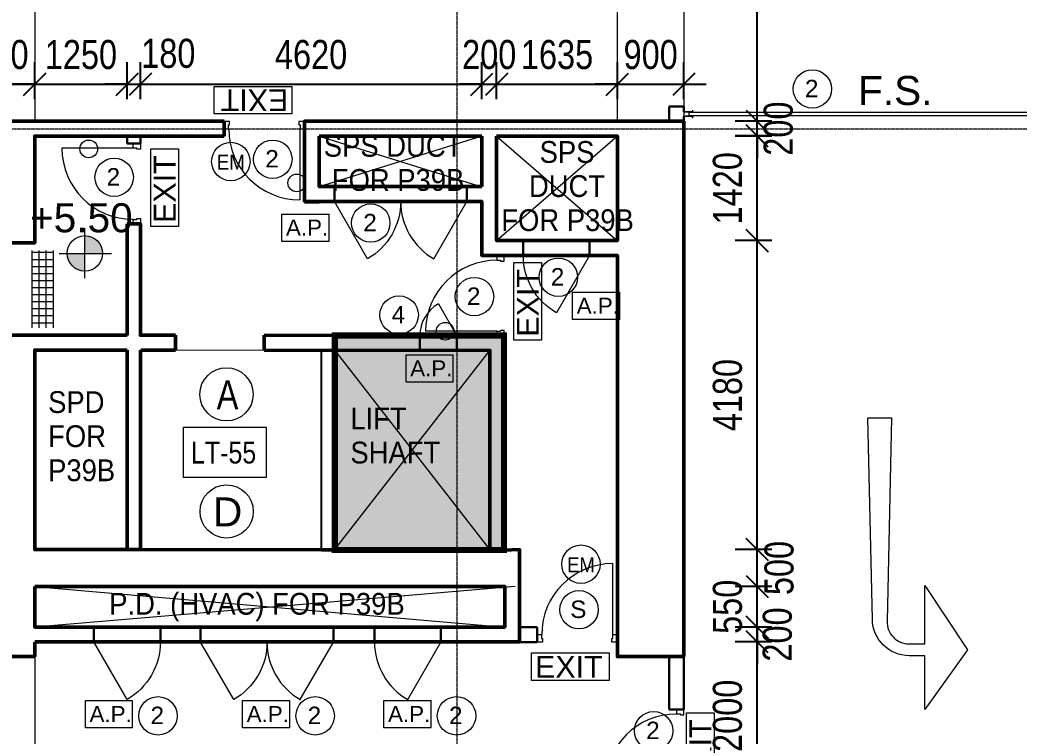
# Model space of a CAD drawing. Header units: millimetres. Extents: x -1578195 to 622687, y -255792 to 391308.
# Drawn here: x 93941 to 107461, y 166236 to 175929 of the extents above; entities that cross this region are included whole.
import ezdxf

# ---------------------------------------------------------------- set-up
doc = ezdxf.new("R2010")
doc.units = ezdxf.units.MM
for name, pattern in [('Dash 1_16_', [3.175, 1.5875, -1.5875]), ('Grid Line', [21, 12, -3, 3, -3]), ('Overhead', [1.8, 1.2, -0.6]), ('SMALL DASH', [1.06, 0.53, -0.53])]:
    doc.linetypes.add(name, pattern=pattern)
for name, color, linetype, lineweight in [('A-200-M_WALL_INT', 2, 'Continuous', 9), ('A-ANNO-DIMS', 7, 'Continuous', 9), ('A-ANNO-NOTE', 7, 'Continuous', 5), ('A-DETL', 102, 'Continuous', 5), ('A-DETL-GENF', 7, 'Continuous', 5), ('A-DOOR', 7, 'Continuous', 5), ('A-DOOR-OPNG', 31, 'Continuous', 18), ('G-ANNO-DIMS', 111, 'Continuous', 5), ('G-ANNO-TEXT', 7, 'Continuous', 5), ('I-WALL', 7, 'Continuous', 9), ('OAP280_C', 210, 'Continuous', 50), ('PHASE 2', 53, 'Dash 1_16_', 0), ('PHASE 2 UNDERLINE', 10, 'SMALL DASH', 35), ('Q-SPCQ', 7, 'Continuous', 5), ('Q-SPCQ-HDLN', 7, 'Overhead', 5), ('S-GRID-1', 7, 'Grid Line', 5)]:
    doc.layers.add(name, color=color, linetype=linetype, lineweight=lineweight)
doc.layers.add('A-GBPc-118', color=7, linetype='Continuous', true_color=0x004c26)
doc.styles.add('Arial Narrow_1', font='ARIALN.TTF', dxfattribs={"height": 294.984802})
doc.styles.add('Arial_1', font='arial.ttf', dxfattribs={"height": 1.475299})
doc.styles.add('Arial_11', font='arial.ttf', dxfattribs={"width": 0.8, "height": 12.5})
doc.styles.add('Arial_2', font='arial.ttf', dxfattribs={"height": 1.967066})
doc.styles.add('Arial_3', font='arial.ttf', dxfattribs={"height": 590.11976})
doc.styles.add('Arial_5', font='arial.ttf', dxfattribs={"height": 1.081886})
doc.styles.add('Arial_7', font='arial.ttf', dxfattribs={"width": 0.9, "height": 393.413174})
doc.styles.add('Arial_8', font='arial.ttf', dxfattribs={"width": 0.8, "height": 1.967066})
doc.styles.add('Arial_9', font='arial.ttf', dxfattribs={"height": 1.18024})
doc.dimstyles.new('Diagonal_-_2_0mm_Arial', dxfattribs={"dimscale": 304.8, "dimtxt": 500, "dimasz": 0.984252, "dimexe": 0.984252, "dimexo": 0.984252, "dimgap": 0.656168, "dimtad": 1, "dimdec": 0, "dimrnd": 5, "dimzin": 0, "dimdsep": 46, "dimtxsty": 'Arial_11', "dimblk1": 'OBLIQUE', "dimblk2": 'OBLIQUE', "dimsah": 1, "dimcen": 0.09, "dimdle": 0.656168, "dimadec": 0, "dimazin": 0, "dimtfac": 1, "dimtdec": 4, "dimtix": 1, "dimtmove": 0, "dimatfit": 3, "dimfxl": 1, "dimtvp": 1, "dimtolj": 1, "dimtzin": 0, "dimarcsym": 2})

# ---------------------------------------------------------------- blocks, each defined once
blk = doc.blocks.new('ARC_ANN_SYMB_LIFT_ACCESSIBLE - DISABILITY-LIFT-5376428-B1_F PLAN _2 OF 2_')
at = {"layer": 'A-ANNO-NOTE'}
blk.add_circle((0, 0), 1.8, dxfattribs=at)
at = {"layer": 'A-ANNO-NOTE', "insert": (0.07, 0.958), "char_height": 1.967, "width": 2.352, "attachment_point": 2, "line_spacing_factor": 0.938532, "style": 'Arial_2'}
blk.add_mtext('D', dxfattribs=at)
blk = doc.blocks.new('ARC_ANN_SYMB_LIFT_FRS - FRS-LIFT-5376037-B1_F PLAN _2 OF 2_')
at = {"layer": 'A-ANNO-NOTE'}
blk.add_circle((0, 0), 1.8, dxfattribs=at)
at = {"layer": 'A-ANNO-NOTE', "insert": (0.07, 0.958), "char_height": 1.967, "width": 1.728, "attachment_point": 2, "line_spacing_factor": 0.938532, "style": 'Arial_8'}
blk.add_mtext('A', dxfattribs=at)
blk = doc.blocks.new('ARC_ANN_FIRE-RATING_two_ - none-909955-B1_F PLAN _2 OF 2_')
at = {"layer": 'A-ANNO-NOTE'}
blk.add_circle((0, 0), 1.3, dxfattribs=at)
at = {"layer": 'A-ANNO-NOTE', "insert": (-0.05, 0.62), "char_height": 1.18, "width": 1.0944, "attachment_point": 2, "line_spacing_factor": 0.938532, "style": 'Arial_9'}
blk.add_mtext('2', dxfattribs=at)
blk = doc.blocks.new('ARC_ANN_FIRE-RATING_two_ - top left-911400-B1_F PLAN _2 OF 2_')
at = {"layer": 'A-ANNO-NOTE'}
for centre, radius in [((-1.718, 1.92), 0.6), ((0, 0), 1.3)]:
    blk.add_circle(centre, radius, dxfattribs=at)
at = {"layer": 'A-ANNO-NOTE', "insert": (-0.05, 0.62), "char_height": 1.18, "width": 1.0944, "attachment_point": 2, "line_spacing_factor": 0.938532, "style": 'Arial_9'}
blk.add_mtext('2', dxfattribs=at)
blk = doc.blocks.new('ARC_ANN_EXIT - ARC_ANN_EXIT-878429-B1_F PLAN _2 OF 2_')
at = {"layer": 'A-ANNO-NOTE'}
for p, q in [((-2.124, 0), (-2.124, 1.862)), ((-2.124, 1.862), (3.134, 1.862)), ((3.134, 1.862), (3.134, 0)), ((3.134, 0), (-2.124, 0))]:
    blk.add_line(p, q, dxfattribs=at)
at = {"layer": 'A-ANNO-NOTE', "insert": (0.406, 1.662), "char_height": 1.4753, "width": 5.454, "attachment_point": 2, "line_spacing_factor": 0.938532, "style": 'Arial_1'}
blk.add_mtext('EXIT', dxfattribs=at)
blk = doc.blocks.new('ARC_OPEN_O10 - 7000x6400mm-44473473-A3_B1_F')
at = {"layer": 'A-DOOR-OPNG', "linetype": 'Overhead', "lineweight": 5}
for p, q in [((-3500, 450), (3500, 450)), ((3500, -450), (-3500, -450))]:
    blk.add_line(p, q, dxfattribs=at)
blk = doc.blocks.new('ARC_DOOR_T10_SINGLE_BASIC - 900x2100mm-43282637-A3_B1_F')
at = {"layer": 'A-DOOR', "lineweight": 9}
for p, q in [((-469, 100), (-544, 100)), ((-544, 100), (-544, 0)), ((-544, 0), (-484, 0)), ((-484, 0), (-484, 53)), ((-484, 53), (-469, 53)), ((-469, 53), (-469, 100)), ((544, 100), (469, 100)), ((469, 100), (469, 53)), ((469, 53), (484, 53)), ((484, 53), (484, 0)), ((484, 0), (544, 0)), ((544, 0), (544, 100))]:
    blk.add_line(p, q, dxfattribs=at)
at = {"layer": 'A-DOOR'}
blk.add_line((481, 0), (481, -962), dxfattribs=at)
blk.add_arc((481, 0), 962, 180, 270, dxfattribs=at)
blk = doc.blocks.new('ARC_DOOR_T10_SINGLE_BASIC - 900x2100mm-43282641-A3_B1_F')
at = {"layer": 'A-DOOR', "lineweight": 9}
for p, q in [((-469, 100), (-544, 100)), ((-544, 100), (-544, 0)), ((-544, 0), (-484, 0)), ((-484, 0), (-484, 53)), ((-484, 53), (-469, 53)), ((-469, 53), (-469, 100)), ((544, 100), (469, 100)), ((469, 100), (469, 53)), ((469, 53), (484, 53)), ((484, 53), (484, 0)), ((484, 0), (544, 0)), ((544, 0), (544, 100))]:
    blk.add_line(p, q, dxfattribs=at)
at = {"layer": 'A-DOOR'}
blk.add_line((481, 0), (481, -962), dxfattribs=at)
blk.add_arc((481, 0), 962, 180, 270, dxfattribs=at)
blk = doc.blocks.new('ARC_DOOR_T10_SINGLE_BASIC - 900x2100mm-V34-A3_B1_F')
at = {"layer": 'A-DOOR'}
blk.add_line((481, 0), (481, 962), dxfattribs=at)
at = {"layer": 'A-DOOR', "lineweight": 9}
for p, q in [((-544, 0), (-484, 0)), ((-469, -100), (-544, -100)), ((-484, 0), (-484, -53)), ((-484, -53), (-469, -53)), ((-469, -53), (-469, -100)), ((469, -100), (469, -53)), ((469, -53), (484, -53)), ((544, -100), (469, -100)), ((484, 0), (544, 0)), ((484, -53), (484, 0)), ((544, 0), (544, -100))]:
    blk.add_line(p, q, dxfattribs=at)
at = {"layer": 'A-DOOR'}
blk.add_arc((481, 0), 962, 90, 180, dxfattribs=at)
blk = doc.blocks.new('ARC_DOOR_T10_SINGLE_BASIC - 900x2100mm-43282633-A3_B1_F')
at = {"layer": 'A-DOOR'}
blk.add_line((481, 0), (481, 962), dxfattribs=at)
at = {"layer": 'A-DOOR', "lineweight": 9}
for p, q in [((-544, 0), (-484, 0)), ((-544, -100), (-544, 0)), ((-469, -100), (-544, -100)), ((-484, 0), (-484, -53)), ((-484, -53), (-469, -53)), ((-469, -53), (-469, -100)), ((469, -100), (469, -53)), ((469, -53), (484, -53)), ((544, -100), (469, -100)), ((484, 0), (544, 0)), ((484, -53), (484, 0)), ((544, 0), (544, -100))]:
    blk.add_line(p, q, dxfattribs=at)
at = {"layer": 'A-DOOR'}
blk.add_arc((481, 0), 962, 90, 180, dxfattribs=at)
blk = doc.blocks.new('ARC_FS_FIRE SHUTTER LATERAL SINGLE  - ARC_FS_FIRE SHUTTER LATERAL SINGLE -44764134-A3_B1_F')
at = {"layer": 'Q-SPCQ'}
for p, q in [((-7380, 800), (-7380, -150)), ((-6280, 800), (-7380, 800)), ((-7370, 790), (-7370, -140)), ((-6290, 790), (-7370, 790)), ((-6290, -140), (-6290, 790)), ((-6280, -150), (-6280, 800)), ((-6980, -25), (-6980, 575)), ((-6680, 275), (-7280, 275)), ((-6440, 200), (-6440, 0)), ((-6340, 100), (-6540, 100)), ((10, 45), (0, 45)), ((0, 45), (0, 34)), ((0, 34), (50, 29)), ((1, 35), (1, 44)), ((1, 44), (10, 44)), ((50, 30), (1, 35)), ((10, 44), (10, 45)), ((120, 30), (50, 30)), ((50, 29), (119, 29)), ((119, 29), (119, -29)), ((120, -30), (120, 30)), ((50, -29), (0, -34)), ((0, -34), (0, -45)), ((0, -45), (10, -45)), ((1, -35), (50, -30)), ((1, -44), (1, -35)), ((10, -44), (1, -44)), ((10, -45), (10, -44)), ((119, -29), (50, -29)), ((50, -30), (120, -30)), ((-7380, -150), (-6280, -150)), ((-7370, -140), (-6290, -140))]:
    blk.add_line(p, q, dxfattribs=at)
for centre, radius in [((-6980, 275), 300), ((-6440, 100), 100)]:
    blk.add_circle(centre, radius, dxfattribs=at)
at = {"layer": 'Q-SPCQ-HDLN'}
for p, q in [((-7235, 275), (-7275, 275)), ((-6280, 20), (-6980, 20)), ((-6280, 20), (-6280, -20)), ((50, 20), (-6280, 20)), ((50, 20), (50, -20)), ((-6280, -20), (-6980, -20)), ((-6280, -20), (50, -20))]:
    blk.add_line(p, q, dxfattribs=at)
for radius in [295, 255]:
    blk.add_arc((-6980, 275), radius, 180, 270, dxfattribs=at)
blk = doc.blocks.new('ARC_OPEN_O10 - 1800x2100mm-44735183-A3_B1_F')
at = {"layer": 'A-DETL', "linetype": 'Overhead'}
for p, q in [((-900, 450), (900, 450)), ((900, -450), (-900, -450))]:
    blk.add_line(p, q, dxfattribs=at)
blk = doc.blocks.new('_Oblique')
at = {"color": 0, "linetype": 'ByBlock', "lineweight": -2}
blk.add_line((-0.5, -0.5), (0.5, 0.5), dxfattribs=at)
blk = doc.blocks.new('*D244')
at = {"layer": 'A-ANNO-DIMS', "color": 0, "lineweight": -2, "transparency": 16777216}
for p, q in [((93241, 174858), (93241, 175358)), ((94141, 174858), (94141, 175358)), ((93241, 175058), (92941, 175058)), ((93241, 175058), (94141, 175058)), ((94141, 175058), (94441, 175058))]:
    blk.add_line(p, q, dxfattribs=at)
at = {"layer": 'Defpoints', "color": 0, "transparency": 16777216}
for p in [(94141, 175058), (93241, 174558), (94141, 174558)]:
    blk.add_point(p, dxfattribs=at)
at = {"layer": 'A-ANNO-DIMS', "color": 0, "lineweight": -2, "transparency": 16777216, "xscale": 299.9999999999999, "yscale": 299.9999999999999, "zscale": 299.9999999999999}
blk.add_blockref('_Oblique', (93241, 175058), dxfattribs=at)
at = {"layer": 'A-ANNO-DIMS', "color": 0, "lineweight": -2, "transparency": 16777216, "xscale": 299.9999999999999, "yscale": 299.9999999999999, "zscale": 299.9999999999999, "rotation": 180}
blk.add_blockref('_Oblique', (94141, 175058), dxfattribs=at)
at = {"layer": 'A-ANNO-DIMS', "color": 0, "transparency": 16777216, "insert": (93691, 175459), "char_height": 12.5, "attachment_point": 5, "style": 'Arial_11'}
blk.add_mtext('\\A1;{\\H31.473x;900}', dxfattribs=at)
blk = doc.blocks.new('*D245')
at = {"layer": 'A-ANNO-DIMS', "color": 0, "lineweight": -2, "transparency": 16777216}
for p, q in [((94141, 174858), (94141, 175358)), ((95391, 174858), (95391, 175358)), ((94141, 175058), (93841, 175058)), ((94141, 175058), (95391, 175058)), ((95391, 175058), (95691, 175058))]:
    blk.add_line(p, q, dxfattribs=at)
at = {"layer": 'Defpoints', "color": 0, "transparency": 16777216}
for p in [(95391, 175058), (94141, 174558), (95391, 174558)]:
    blk.add_point(p, dxfattribs=at)
at = {"layer": 'A-ANNO-DIMS', "color": 0, "lineweight": -2, "transparency": 16777216, "xscale": 299.9999999999999, "yscale": 299.9999999999999, "zscale": 299.9999999999999}
blk.add_blockref('_Oblique', (94141, 175058), dxfattribs=at)
at = {"layer": 'A-ANNO-DIMS', "color": 0, "lineweight": -2, "transparency": 16777216, "xscale": 299.9999999999999, "yscale": 299.9999999999999, "zscale": 299.9999999999999, "rotation": 180}
blk.add_blockref('_Oblique', (95391, 175058), dxfattribs=at)
at = {"layer": 'A-ANNO-DIMS', "color": 0, "transparency": 16777216, "insert": (94766, 175459), "char_height": 12.5, "attachment_point": 5, "style": 'Arial_11'}
blk.add_mtext('\\A1;{\\H31.473x;1250}', dxfattribs=at)
blk = doc.blocks.new('*D246')
at = {"layer": 'A-ANNO-DIMS', "color": 0, "lineweight": -2, "transparency": 16777216}
for p, q in [((95391, 174858), (95391, 175358)), ((95571, 174858), (95571, 175358)), ((95391, 175058), (95091, 175058)), ((95391, 175058), (95571, 175058)), ((95571, 175058), (95871, 175058))]:
    blk.add_line(p, q, dxfattribs=at)
at = {"layer": 'Defpoints', "color": 0, "transparency": 16777216}
for p in [(95571, 175058), (95391, 174558), (95571, 174558)]:
    blk.add_point(p, dxfattribs=at)
at = {"layer": 'A-ANNO-DIMS', "color": 0, "lineweight": -2, "transparency": 16777216, "xscale": 299.9999999999999, "yscale": 299.9999999999999, "zscale": 299.9999999999999}
blk.add_blockref('_Oblique', (95391, 175058), dxfattribs=at)
at = {"layer": 'A-ANNO-DIMS', "color": 0, "lineweight": -2, "transparency": 16777216, "xscale": 299.9999999999999, "yscale": 299.9999999999999, "zscale": 299.9999999999999, "rotation": 180}
blk.add_blockref('_Oblique', (95571, 175058), dxfattribs=at)
at = {"layer": 'A-ANNO-DIMS', "color": 0, "transparency": 16777216, "insert": (95949, 175475), "char_height": 12.5, "attachment_point": 5, "style": 'Arial_11'}
blk.add_mtext('\\A1;{\\H31.473x;180}', dxfattribs=at)
blk = doc.blocks.new('*D247')
at = {"layer": 'A-ANNO-DIMS', "color": 0, "lineweight": -2, "transparency": 16777216}
for p, q in [((95571, 174858), (95571, 175358)), ((100191, 174858), (100191, 175358)), ((95371, 175058), (100391, 175058))]:
    blk.add_line(p, q, dxfattribs=at)
at = {"layer": 'Defpoints', "color": 0, "transparency": 16777216}
for p in [(100191, 175058), (95571, 174558), (100191, 174558)]:
    blk.add_point(p, dxfattribs=at)
at = {"layer": 'A-ANNO-DIMS', "color": 0, "lineweight": -2, "transparency": 16777216, "xscale": 299.9999999999999, "yscale": 299.9999999999999, "zscale": 299.9999999999999, "rotation": 180}
blk.add_blockref('_Oblique', (95571, 175058), dxfattribs=at)
at = {"layer": 'A-ANNO-DIMS', "color": 0, "lineweight": -2, "transparency": 16777216, "xscale": 299.9999999999999, "yscale": 299.9999999999999, "zscale": 299.9999999999999}
blk.add_blockref('_Oblique', (100191, 175058), dxfattribs=at)
at = {"layer": 'A-ANNO-DIMS', "color": 0, "transparency": 16777216, "insert": (97881, 175459), "char_height": 12.5, "attachment_point": 5, "style": 'Arial_11'}
blk.add_mtext('\\A1;{\\H31.473x;4620}', dxfattribs=at)
blk = doc.blocks.new('*D248')
at = {"layer": 'A-ANNO-DIMS', "color": 0, "lineweight": -2, "transparency": 16777216}
for p, q in [((100191, 174858), (100191, 175358)), ((100391, 174858), (100391, 175358)), ((100191, 175058), (99891, 175058)), ((100191, 175058), (100391, 175058)), ((100391, 175058), (100691, 175058))]:
    blk.add_line(p, q, dxfattribs=at)
at = {"layer": 'Defpoints', "color": 0, "transparency": 16777216}
for p in [(100391, 175058), (100191, 174558), (100391, 174558)]:
    blk.add_point(p, dxfattribs=at)
at = {"layer": 'A-ANNO-DIMS', "color": 0, "lineweight": -2, "transparency": 16777216, "xscale": 299.9999999999999, "yscale": 299.9999999999999, "zscale": 299.9999999999999}
blk.add_blockref('_Oblique', (100191, 175058), dxfattribs=at)
at = {"layer": 'A-ANNO-DIMS', "color": 0, "lineweight": -2, "transparency": 16777216, "xscale": 299.9999999999999, "yscale": 299.9999999999999, "zscale": 299.9999999999999, "rotation": 180}
blk.add_blockref('_Oblique', (100391, 175058), dxfattribs=at)
at = {"layer": 'A-ANNO-DIMS', "color": 0, "transparency": 16777216, "insert": (100291, 175459), "char_height": 12.5, "attachment_point": 5, "style": 'Arial_11'}
blk.add_mtext('\\A1;{\\H31.473x;200}', dxfattribs=at)
blk = doc.blocks.new('*D249')
at = {"layer": 'A-ANNO-DIMS', "color": 0, "lineweight": -2, "transparency": 16777216}
for p, q in [((100391, 174858), (100391, 175358)), ((102026, 174858), (102026, 175358)), ((100191, 175058), (102226, 175058))]:
    blk.add_line(p, q, dxfattribs=at)
at = {"layer": 'Defpoints', "color": 0, "transparency": 16777216}
for p in [(102026, 175058), (100391, 174558), (102026, 174558)]:
    blk.add_point(p, dxfattribs=at)
at = {"layer": 'A-ANNO-DIMS', "color": 0, "lineweight": -2, "transparency": 16777216, "xscale": 299.9999999999999, "yscale": 299.9999999999999, "zscale": 299.9999999999999, "rotation": 180}
blk.add_blockref('_Oblique', (100391, 175058), dxfattribs=at)
at = {"layer": 'A-ANNO-DIMS', "color": 0, "lineweight": -2, "transparency": 16777216, "xscale": 299.9999999999999, "yscale": 299.9999999999999, "zscale": 299.9999999999999}
blk.add_blockref('_Oblique', (102026, 175058), dxfattribs=at)
at = {"layer": 'A-ANNO-DIMS', "color": 0, "transparency": 16777216, "insert": (101209, 175459), "char_height": 12.5, "attachment_point": 5, "style": 'Arial_11'}
blk.add_mtext('\\A1;{\\H31.473x;1635}', dxfattribs=at)
blk = doc.blocks.new('*D206')
at = {"layer": 'A-ANNO-DIMS', "color": 0, "lineweight": -2, "transparency": 16777216}
for p, q in [((102026, 174858), (102026, 175358)), ((102926, 174858), (102926, 175358)), ((102026, 175058), (101726, 175058)), ((102026, 175058), (102926, 175058)), ((102926, 175058), (103226, 175058))]:
    blk.add_line(p, q, dxfattribs=at)
at = {"layer": 'Defpoints', "color": 0, "transparency": 16777216}
for p in [(102926, 175058), (102026, 174558), (102926, 174558)]:
    blk.add_point(p, dxfattribs=at)
at = {"layer": 'A-ANNO-DIMS', "color": 0, "lineweight": -2, "transparency": 16777216, "xscale": 299.9999999999999, "yscale": 299.9999999999999, "zscale": 299.9999999999999}
blk.add_blockref('_Oblique', (102026, 175058), dxfattribs=at)
at = {"layer": 'A-ANNO-DIMS', "color": 0, "lineweight": -2, "transparency": 16777216, "xscale": 299.9999999999999, "yscale": 299.9999999999999, "zscale": 299.9999999999999, "rotation": 180}
blk.add_blockref('_Oblique', (102926, 175058), dxfattribs=at)
at = {"layer": 'A-ANNO-DIMS', "color": 0, "transparency": 16777216, "insert": (102476, 175459), "char_height": 12.5, "attachment_point": 5, "style": 'Arial_11'}
blk.add_mtext('\\A1;{\\H31.473x;900}', dxfattribs=at)
blk = doc.blocks.new('*D254')
at = {"layer": 'A-ANNO-DIMS', "color": 0, "lineweight": -2, "transparency": 16777216}
for p, q in [((103918, 165308), (103918, 167710)), ((104118, 167510), (103618, 167510)), ((104118, 165508), (103618, 165508))]:
    blk.add_line(p, q, dxfattribs=at)
at = {"layer": 'Defpoints', "color": 0, "transparency": 16777216}
for p in [(103918, 167510), (104418, 167510), (104418, 165508)]:
    blk.add_point(p, dxfattribs=at)
at = {"layer": 'A-ANNO-DIMS', "color": 0, "lineweight": -2, "transparency": 16777216, "xscale": 299.9999999999999, "yscale": 299.9999999999999, "zscale": 299.9999999999999}
for p, rotation in [((103918, 167510), 90), ((103918, 165508), 270)]:
    blk.add_blockref('_Oblique', p, dxfattribs=dict(at, rotation=rotation))
at = {"layer": 'A-ANNO-DIMS', "color": 0, "transparency": 16777216, "insert": (103517, 166509), "char_height": 12.5, "attachment_point": 5, "rotation": 90, "style": 'Arial_11'}
blk.add_mtext('\\A1;{\\H31.473x;2000}', dxfattribs=at)
blk = doc.blocks.new('*D255')
at = {"layer": 'A-ANNO-DIMS', "color": 0, "lineweight": -2, "transparency": 16777216}
for p, q in [((103918, 167710), (103918, 168010)), ((104118, 167710), (103618, 167710)), ((103918, 167510), (103918, 167710)), ((104118, 167510), (103618, 167510)), ((103918, 167510), (103918, 167210))]:
    blk.add_line(p, q, dxfattribs=at)
at = {"layer": 'Defpoints', "color": 0, "transparency": 16777216}
for p in [(103918, 167710), (104418, 167710), (104418, 167510)]:
    blk.add_point(p, dxfattribs=at)
at = {"layer": 'A-ANNO-DIMS', "color": 0, "lineweight": -2, "transparency": 16777216, "xscale": 299.9999999999999, "yscale": 299.9999999999999, "zscale": 299.9999999999999}
for p, rotation in [((103918, 167710), 270), ((103918, 167510), 90)]:
    blk.add_blockref('_Oblique', p, dxfattribs=dict(at, rotation=rotation))
at = {"layer": 'A-ANNO-DIMS', "color": 0, "transparency": 16777216, "insert": (104192, 167610), "char_height": 12.5, "attachment_point": 5, "rotation": 90, "style": 'Arial_11'}
blk.add_mtext('\\A1;{\\H31.473x;200}', dxfattribs=at)
blk = doc.blocks.new('*D256')
at = {"layer": 'A-ANNO-DIMS', "color": 0, "lineweight": -2, "transparency": 16777216}
for p, q in [((103918, 168260), (103918, 168560)), ((104118, 168260), (103618, 168260)), ((103918, 167710), (103918, 168260)), ((104118, 167710), (103618, 167710)), ((103918, 167710), (103918, 167410))]:
    blk.add_line(p, q, dxfattribs=at)
at = {"layer": 'Defpoints', "color": 0, "transparency": 16777216}
for p in [(103918, 168260), (104418, 168260), (104418, 167710)]:
    blk.add_point(p, dxfattribs=at)
at = {"layer": 'A-ANNO-DIMS', "color": 0, "lineweight": -2, "transparency": 16777216, "xscale": 299.9999999999999, "yscale": 299.9999999999999, "zscale": 299.9999999999999}
for p, rotation in [((103918, 168260), 270), ((103918, 167710), 90)]:
    blk.add_blockref('_Oblique', p, dxfattribs=dict(at, rotation=rotation))
at = {"layer": 'A-ANNO-DIMS', "color": 0, "transparency": 16777216, "insert": (103517, 167985), "char_height": 12.5, "attachment_point": 5, "rotation": 90, "style": 'Arial_11'}
blk.add_mtext('\\A1;{\\H31.473x;550}', dxfattribs=at)
blk = doc.blocks.new('*D257')
at = {"layer": 'A-ANNO-DIMS', "color": 0, "lineweight": -2, "transparency": 16777216}
for p, q in [((103918, 168060), (103918, 168960)), ((104118, 168760), (103618, 168760)), ((104118, 168260), (103618, 168260))]:
    blk.add_line(p, q, dxfattribs=at)
at = {"layer": 'Defpoints', "color": 0, "transparency": 16777216}
for p in [(103918, 168760), (104418, 168760), (104418, 168260)]:
    blk.add_point(p, dxfattribs=at)
at = {"layer": 'A-ANNO-DIMS', "color": 0, "lineweight": -2, "transparency": 16777216, "xscale": 299.9999999999999, "yscale": 299.9999999999999, "zscale": 299.9999999999999}
for p, rotation in [((103918, 168760), 90), ((103918, 168260), 270)]:
    blk.add_blockref('_Oblique', p, dxfattribs=dict(at, rotation=rotation))
at = {"layer": 'A-ANNO-DIMS', "color": 0, "transparency": 16777216, "insert": (104215, 168510), "char_height": 12.5, "attachment_point": 5, "rotation": 90, "style": 'Arial_11'}
blk.add_mtext('\\A1;{\\H31.473x;500}', dxfattribs=at)
blk = doc.blocks.new('*D258')
at = {"layer": 'A-ANNO-DIMS', "color": 0, "lineweight": -2, "transparency": 16777216}
for p, q in [((103918, 168560), (103918, 173142)), ((104118, 172942), (103618, 172942)), ((104118, 168760), (103618, 168760))]:
    blk.add_line(p, q, dxfattribs=at)
at = {"layer": 'Defpoints', "color": 0, "transparency": 16777216}
for p in [(103918, 172942), (104418, 172942), (104418, 168760)]:
    blk.add_point(p, dxfattribs=at)
at = {"layer": 'A-ANNO-DIMS', "color": 0, "lineweight": -2, "transparency": 16777216, "xscale": 299.9999999999999, "yscale": 299.9999999999999, "zscale": 299.9999999999999}
for p, rotation in [((103918, 172942), 90), ((103918, 168760), 270)]:
    blk.add_blockref('_Oblique', p, dxfattribs=dict(at, rotation=rotation))
at = {"layer": 'A-ANNO-DIMS', "color": 0, "transparency": 16777216, "insert": (103517, 170851), "char_height": 12.5, "attachment_point": 5, "rotation": 90, "style": 'Arial_11'}
blk.add_mtext('\\A1;{\\H31.473x;4180}', dxfattribs=at)
blk = doc.blocks.new('*D259')
at = {"layer": 'A-ANNO-DIMS', "color": 0, "lineweight": -2, "transparency": 16777216}
for p, q in [((103918, 174558), (103918, 174858)), ((104118, 174558), (103618, 174558)), ((103918, 174358), (103918, 174558)), ((104118, 174358), (103618, 174358)), ((103918, 174358), (103918, 174058))]:
    blk.add_line(p, q, dxfattribs=at)
at = {"layer": 'Defpoints', "color": 0, "transparency": 16777216}
for p in [(103918, 174558), (104418, 174558), (104418, 174358)]:
    blk.add_point(p, dxfattribs=at)
at = {"layer": 'A-ANNO-DIMS', "color": 0, "lineweight": -2, "transparency": 16777216, "xscale": 299.9999999999999, "yscale": 299.9999999999999, "zscale": 299.9999999999999}
for p, rotation in [((103918, 174558), 270), ((103918, 174358), 90)]:
    blk.add_blockref('_Oblique', p, dxfattribs=dict(at, rotation=rotation))
at = {"layer": 'A-ANNO-DIMS', "color": 0, "transparency": 16777216, "insert": (104205, 174458), "char_height": 12.5, "attachment_point": 5, "rotation": 90, "style": 'Arial_11'}
blk.add_mtext('\\A1;{\\H31.473x;200}', dxfattribs=at)
blk = doc.blocks.new('*D260')
at = {"layer": 'A-ANNO-DIMS', "color": 0, "lineweight": -2, "transparency": 16777216}
for p, q in [((103918, 174358), (103918, 185433)), ((104118, 185233), (103618, 185233)), ((104118, 174558), (103618, 174558))]:
    blk.add_line(p, q, dxfattribs=at)
at = {"layer": 'Defpoints', "color": 0, "transparency": 16777216}
for p in [(103918, 185233), (104418, 185233), (104418, 174558)]:
    blk.add_point(p, dxfattribs=at)
at = {"layer": 'A-ANNO-DIMS', "color": 0, "lineweight": -2, "transparency": 16777216, "xscale": 299.9999999999999, "yscale": 299.9999999999999, "zscale": 299.9999999999999}
for p, rotation in [((103918, 185233), 90), ((103918, 174558), 270)]:
    blk.add_blockref('_Oblique', p, dxfattribs=dict(at, rotation=rotation))
at = {"layer": 'A-ANNO-DIMS', "color": 0, "transparency": 16777216, "insert": (103517, 179895), "char_height": 12.5, "attachment_point": 5, "rotation": 90, "style": 'Arial_11'}
blk.add_mtext('\\A1;{\\H31.473x;10675}', dxfattribs=at)
blk = doc.blocks.new('*D204')
at = {"layer": 'A-ANNO-DIMS', "color": 0, "lineweight": -2, "transparency": 16777216}
for p, q in [((103918, 172742), (103918, 174560)), ((104118, 174360), (103618, 174360)), ((104118, 172942), (103618, 172942))]:
    blk.add_line(p, q, dxfattribs=at)
at = {"layer": 'Defpoints', "color": 0, "transparency": 16777216}
for p in [(103918, 174360), (104418, 174360), (104418, 172942)]:
    blk.add_point(p, dxfattribs=at)
at = {"layer": 'A-ANNO-DIMS', "color": 0, "lineweight": -2, "transparency": 16777216, "xscale": 299.9999999999999, "yscale": 299.9999999999999, "zscale": 299.9999999999999}
for p, rotation in [((103918, 174360), 90), ((103918, 172942), 270)]:
    blk.add_blockref('_Oblique', p, dxfattribs=dict(at, rotation=rotation))
at = {"layer": 'A-ANNO-DIMS', "color": 0, "transparency": 16777216, "insert": (103517, 173651), "char_height": 12.5, "attachment_point": 5, "rotation": 90, "style": 'Arial_11'}
blk.add_mtext('\\A1;{\\H31.473x;1420}', dxfattribs=at)
blk = doc.blocks.new('ARC_ANN_SMOKE SEAL_HOLD OPEN DOOR_ - none-5827350-B1_F PLAN _2 OF 2_')
at = {"layer": 'A-ANNO-NOTE'}
blk.add_circle((0, 0), 1.3, dxfattribs=at)
at = {"layer": 'A-ANNO-NOTE', "insert": (-0.05, 0.62), "char_height": 1.18, "width": 1.3104, "attachment_point": 2, "line_spacing_factor": 0.938532, "style": 'Arial_9'}
blk.add_mtext('S', dxfattribs=at)
blk = doc.blocks.new('ARC_ANN_ACCESS PANEL - AP-910189-B1_F PLAN _2 OF 2_')
at = {"layer": 'A-ANNO-NOTE'}
for p, q in [((-1.593, -0.916), (-1.593, 0.946)), ((-1.593, 0.946), (1.606, 0.946)), ((1.606, -0.916), (1.606, 0.946)), ((1.606, -0.916), (-1.593, -0.916))]:
    blk.add_line(p, q, dxfattribs=at)
at = {"layer": 'A-ANNO-NOTE', "insert": (0.12, 0.57), "char_height": 1.0819, "width": 3.40549, "attachment_point": 2, "line_spacing_factor": 0.938532, "style": 'Arial_5'}
blk.add_mtext('A.P.', dxfattribs=at)
blk = doc.blocks.new('A$C6D657B21')
at = {"layer": 'A-ANNO-NOTE'}
for centre in [(140338, 69048), (145076, 63597)]:
    blk.add_circle(centre, 260, dxfattribs=at)
at = {"layer": 'A-ANNO-NOTE', "char_height": 200, "width": 218.88, "attachment_point": 2, "line_spacing_factor": 0.938532, "style": 'Arial_7'}
for insert in [(140338, 69140), (145076, 63689)]:
    blk.add_mtext('EM', dxfattribs=dict(at, insert=insert))
blk = doc.blocks.new('ARC_ANN_FIRE-RATING_four_ - none-909737-B1_F PLAN _2 OF 2_')
at = {"layer": 'A-ANNO-NOTE'}
blk.add_circle((0, 0), 1.3, dxfattribs=at)
at = {"layer": 'A-ANNO-NOTE', "insert": (-0.05, 0.62), "char_height": 1.18, "width": 1.0944, "attachment_point": 2, "line_spacing_factor": 0.938532, "style": 'Arial_9'}
blk.add_mtext('4', dxfattribs=at)

msp = doc.modelspace()

# ---------------------------------------------------------------- hatches: boundary and pattern name
at = {"layer": 'A-DETL-GENF'}
h = msp.add_hatch(dxfattribs=at)
h.set_pattern_fill('ANSI37', color=256, scale=30, angle=45, style=0)
h.paths.add_polyline_path([(94101.3, 172810.3), (94401.3, 172810.3), (94401.3, 171760.3), (94101.3, 171760.3)])
at = {"layer": 'G-ANNO-DIMS'}
h = msp.add_hatch(color=256, dxfattribs=at)
edge = h.paths.add_edge_path(flags=0)
edge.add_arc((94819.9, 172769.4), 240, 0, 90, ccw=False)
edge.add_line((95059.9, 172769.4), (94819.9, 172769.4))
edge.add_line((94819.9, 172769.4), (94819.9, 173009.4))
h = msp.add_hatch(color=256, dxfattribs=at)
edge = h.paths.add_edge_path(flags=0)
edge.add_arc((94819.9, 172769.4), 240, 180, 270, ccw=False)
edge.add_line((94579.9, 172769.4), (94819.9, 172769.4))
edge.add_line((94819.9, 172769.4), (94819.9, 172529.4))
at = {"layer": 'PHASE 2', "ltscale": 0.001, "transparency": 33554508}
h = msp.add_hatch(color=256, dxfattribs=at)
h.dxf.hatch_style = 1
h.paths.add_polyline_path([(100491.4, 171658.9), (98200.5, 171658.9), (98200.4, 168754.1), (100491.3, 168754.1)])

# ---------------------------------------------------------------- linework, layer by layer
at = {"layer": 'A-200-M_WALL_INT'}
for p, q in [((94941.3, 167708.2), (95841.3, 167708.2)), ((96383.8, 167708.2), (98183.8, 167708.2)), ((98738.3, 167708.2), (99638.3, 167708.2)), ((95841.3, 167508.2), (94941.3, 167508.2)), ((98183.8, 167508.2), (96383.8, 167508.2)), ((99638.3, 167508.2), (98738.3, 167508.2))]:
    msp.add_line(p, q, dxfattribs=at)
at = {"layer": 'A-ANNO-NOTE'}
for centre, radius in [((97362.5, 174044.2), 260), ((97686.8, 173722.6), 120), ((98688.5, 173180), 260), ((101226.2, 172446.5), 260), ((100091.6, 172184.4), 260), ((99694.8, 171714.6), 120)]:
    msp.add_circle(centre, radius, dxfattribs=at)
at = {"layer": 'A-DETL'}
for p, q in [((97991.3, 174355.8), (100191.3, 173671.2)), ((100191.3, 174355.8), (97991.3, 173671.2)), ((100391.3, 174355.8), (102026.3, 172939.6)), ((102026.3, 174355.8), (100391.3, 172939.6)), ((102026.3, 172939.6), (102026.3, 174355.8)), ((98020.4, 171456.1), (95580.3, 171458.2)), ((95580.3, 171458.2), (95580.3, 168758.2)), ((98020.4, 168756.1), (98020.4, 171456.1)), ((100300.4, 171454.1), (98200.4, 171456.1)), ((98200.4, 171456.1), (98200.4, 168756.1)), ((98200.4, 171456.1), (100300.4, 168754.1)), ((98200.4, 168760.3), (100300.4, 171454.1)), ((100300.4, 168754.1), (100300.4, 171454.1)), ((95580.3, 168758.2), (98020.4, 168756.1)), ((98200.4, 168756.1), (100300.4, 168754.1)), ((94141.3, 168258.2), (100501.3, 167708.2)), ((100641.3, 168258.2), (94141.3, 167708.2))]:
    msp.add_line(p, q, dxfattribs=at)
at = {"layer": 'A-DETL', "extrusion": (0, 0, -1)}
msp.add_lwpolyline([(-105415.8, 170543), (-105735.8, 170543), (-105674.6, 167789.7, -0.4207693), (-105974.6, 167483), (-106188.2, 167483), (-106188.2, 168275.4), (-106763.4, 167403), (-106188.2, 166594.2), (-106188.2, 167323), (-105976.4, 167323, 0.4077774), (-105476.6, 167811.8), (-105415.8, 170543)], format="xyb", dxfattribs=at)
at = {"layer": 'A-DOOR'}
for p, q in [((99603.8, 172086.7), (99851.3, 171652.2)), ((99845.3, 171652.2), (99801.3, 171652.2))]:
    msp.add_line(p, q, dxfattribs=at)
for points in [[(99093.4, 173471.1, -0.2679492), (98644.9, 172694.3), (98196.4, 173471.1)], [(99093.4, 173471.1, 0.2679492), (99541.9, 172694.3), (99990.4, 173471.1)], [(101649.7, 172741.7), (101201.3, 171965, -0.2679492), (100752.9, 172741.7)], [(95841.3, 167510.3, -0.2679492), (95391.3, 166730.9), (94941.3, 167510.3)], [(97283.8, 167508.2, -0.2679492), (96833.8, 166728.8), (96383.8, 167508.2)], [(97283.8, 167508.2, 0.2679492), (97733.8, 166728.8), (98183.8, 167508.2)], [(98738.3, 167508.2, 0.2679492), (99188.3, 166728.8), (99638.3, 167508.2)]]:
    msp.add_lwpolyline(points, format="xyb", dxfattribs=at)
msp.add_arc((99851.3, 171652.2), 500, 119.6681, 180, dxfattribs=at)
at = {"layer": 'A-GBPc-118'}
msp.add_lwpolyline([(98020.4, 171456.1), (98200.4, 171456.1), (98200.4, 168760.3), (98020.4, 168760.3)], close=True, dxfattribs=at)
at = {"layer": 'G-ANNO-DIMS'}
for p, q in [((94819.9, 172433.5), (94819.9, 173112.8)), ((94472.3, 172769.4), (95180.8, 172769.4))]:
    msp.add_line(p, q, dxfattribs=at)
msp.add_circle((94819.9, 172769.4), 240, dxfattribs=at)
at = {"layer": 'G-ANNO-TEXT', "flags": 128}
msp.add_lwpolyline([(96155.5, 170415), (97273.7, 170415), (97273.7, 169734), (96155.5, 169734)], close=True, dxfattribs=at)
at = {"layer": 'I-WALL', "lineweight": 30}
for p, q in [((102926.3, 174755.7), (102726.3, 174755.7)), ((102726.3, 174755.7), (102726.3, 174555.8)), ((102926.3, 174685.7), (102926.3, 174755.7)), ((96703.3, 174555.8), (90391.3, 174555.8)), ((96703.3, 174355.8), (96703.3, 174555.8)), ((97791.3, 174555.8), (97791.3, 173458.2)), ((97791.3, 174555.8), (102926.3, 174555.8)), ((102926.3, 166596.2), (102926.3, 174625.7)), ((94141.3, 174355.8), (94141.3, 172908.2)), ((94141.3, 174355.8), (96703.3, 174355.8)), ((95391.3, 174355.8), (95391.3, 174255.8)), ((95571.3, 174355.8), (95571.3, 174255.8)), ((97991.3, 173671.2), (97991.3, 174355.8)), ((100191.3, 174355.8), (97992, 174355.6)), ((100191.3, 174355.8), (100191.3, 173671.2)), ((100391.3, 174355.8), (102026.3, 174355.8)), ((100391.3, 172939.6), (100391.3, 174355.8)), ((102026.3, 174355.8), (102026.3, 172939.6)), ((95571.3, 174255.8), (95391.3, 174255.8)), ((100191.3, 173671.2), (97991.3, 173671.2)), ((98196.4, 173471.1), (98196.4, 173671.2)), ((99990.4, 173471.1), (99990.4, 173671.2)), ((97791.3, 173458.2), (97991.3, 173458.2)), ((97991.3, 173471.2), (100191.3, 173471.2)), ((97991.3, 173458.2), (97991.3, 173471.2)), ((100191.3, 173471.2), (100191.3, 172739.6)), ((95391.3, 173167.8), (95391.3, 171658.2)), ((95571.3, 173167.8), (95391.3, 173167.8)), ((95571.3, 173167.8), (95571.3, 171658.2)), ((102026.3, 172939.6), (100391.3, 172939.6)), ((100752.9, 172746.1), (100752.9, 172939.6)), ((101649.7, 172741.7), (101649.7, 172939.6)), ((93241.3, 172908.2), (94141.3, 172908.2)), ((100191.3, 172739.6), (102026.3, 172739.6)), ((102026.3, 172739.6), (102026.3, 167308.2)), ((95391.3, 171658.2), (93241.3, 171658.2)), ((96045.4, 171658.2), (95571.3, 171658.2)), ((97245.4, 171660.3), (100191.3, 171658.2)), ((99351.3, 171652.2), (99351.1, 171455)), ((99851.5, 171652.2), (99851.3, 171456.8)), ((100191.3, 171651.6), (100191.3, 171658.2)), ((100491.3, 171641.6), (100191.3, 171651.6)), ((100491.3, 168748.2), (100491.3, 171641.6)), ((94141.3, 171458.2), (94141.3, 168758.2)), ((94141.3, 171458.2), (95391.3, 171458.2)), ((95391.3, 171458.2), (95391.3, 168758.2)), ((95571.3, 171458.2), (95571.3, 168758.2)), ((95571.3, 171458.2), (95580.3, 171458.2)), ((95580.3, 168758.2), (94141.3, 168758.2)), ((100701.3, 168758.2), (100491.3, 168748.2)), ((100701.3, 167708.2), (100701.3, 168758.2)), ((94141.3, 167708.2), (94141.3, 168258.2)), ((94141.3, 168258.2), (100501.3, 168258.2)), ((100501.3, 168258.2), (100501.3, 167708.2)), ((100501.3, 167708.2), (94141.3, 167708.2)), ((94941.3, 167708.2), (94141.3, 167708.2)), ((94941.3, 167508.2), (94941.3, 167708.2)), ((96383.8, 167708.2), (95841.3, 167708.2)), ((95841.3, 167708.2), (95841.3, 167508.2)), ((96383.8, 167508.2), (96383.8, 167708.2)), ((98738.3, 167708.2), (98183.8, 167708.2)), ((98183.8, 167708.2), (98183.8, 167508.2)), ((98738.3, 167508.2), (98738.3, 167708.2)), ((100438.3, 167708.2), (99638.3, 167708.2)), ((99638.3, 167708.2), (99638.3, 167508.2)), ((100938.3, 167708.2), (100701.3, 167708.2)), ((100938.3, 167508.2), (100938.3, 167708.2)), ((94141.3, 167308.4), (94141.3, 167508.2)), ((94141.3, 167508.2), (100938.3, 167508.2)), ((94141.3, 167508.2), (94941.3, 167508.2)), ((95841.3, 167508.2), (96383.8, 167508.2)), ((98183.8, 167508.2), (98738.3, 167508.2)), ((99638.3, 167508.2), (100938.3, 167508.2)), ((93241.3, 167308.4), (94141.3, 167308.4)), ((102926.3, 167308.2), (102026.3, 167308.2)), ((102726.3, 167308.2), (102726.3, 166596.2)), ((102726.3, 166596.2), (102926.3, 166596.2))]:
    msp.add_line(p, q, dxfattribs=at)
at = {"layer": 'OAP280_C'}
for p, q in [((102926.3, 167310.3), (102926.3, 174557.8)), ((100191.3, 174357.8), (97991.9, 174357.8)), ((96045.4, 171460.3), (96045.4, 171660.3)), ((97245.4, 171460.3), (97245.4, 171660.3)), ((95391.3, 171460.3), (95391.3, 168760.3)), ((95571.3, 171460.3), (95571.3, 168760.3)), ((94141.3, 167510.3), (100701.3, 167510.3)), ((94141.3, 167508.2), (94141.3, 167310.5)), ((93241.3, 167310.5), (94141.3, 167310.5))]:
    msp.add_line(p, q, dxfattribs=at)
for points in [[(96703.3, 174557.8), (90391.3, 174557.8), (90391.3, 167310.3), (93241.3, 167310.3)], [(96703.3, 174555.8), (96703.3, 174357.8)], [(97791.3, 173473.3), (97791.3, 174557.8), (102926.3, 174557.8)], [(95391.3, 171660.3), (93241.3, 171660.3), (93241.3, 167510.3), (90591.3, 167510.3), (90591.3, 174357.8), (93241.3, 174357.8), (93241.3, 172910.3), (94141.3, 172910.3), (94141.3, 174357.8), (96703.3, 174357.8)], [(100191.3, 173673.3), (97991.3, 173673.3), (97991.3, 174357.8)], [(100191.3, 174355.8), (100191.3, 173673.3)], [(102926.3, 167310.3), (102026.3, 167310.3), (102026.3, 172741.7), (100191.3, 172741.7), (100191.3, 173473.3), (97791.3, 173473.3)], [(95391.3, 173169.8), (95571.3, 173169.8), (95571.3, 171660.3), (96045.4, 171660.3)], [(95391.3, 173167.8), (95391.3, 171660.3)], [(97245.4, 171660.3), (100491.3, 171650.3)], [(100701.3, 167510.3), (100701.3, 168760.3), (100491.3, 168750.3), (100491.3, 171643.7)], [(95391.3, 171460.3), (94141.3, 171460.3), (94141.3, 168760.3), (95580.3, 168760.3), (98020.4, 168758.2)], [(96045.4, 171460.3), (95580.3, 171460.3)], [(98020.4, 168758.2), (100300.4, 168756.1), (100300.4, 171456.1), (97245.4, 171460.3)]]:
    msp.add_lwpolyline(points, dxfattribs=at)
for points in [[(100391.3, 174357.8), (100391.3, 172941.7), (102026.3, 172941.7), (102026.3, 174357.8)], [(94141.3, 168260.3), (100501.3, 168260.3), (100501.3, 167710.3), (94141.3, 167710.3)]]:
    msp.add_lwpolyline(points, close=True, dxfattribs=at)
at = {"layer": 'PHASE 2 UNDERLINE', "linetype": 'Dash 1_16_', "const_width": 85}
msp.add_lwpolyline([(98200.5, 171658.9), (100491.4, 171658.9), (100491.3, 168754.1), (98200.4, 168754.1)], close=True, dxfattribs=at)
at = {"layer": 'S-GRID-1'}
for p, q in [((99851.5, 210672.6), (99851.1, 140117.7)), ((-10508.1, 174456.2), (128177.5, 174455.5))]:
    msp.add_line(p, q, dxfattribs=at)

# ---------------------------------------------------------------- block references
at = {"layer": 'A-ANNO-NOTE', "xscale": 200, "yscale": 200, "zscale": 200}
for name, p in [('ARC_ANN_FIRE-RATING_two_ - none-909955-B1_F PLAN _2 OF 2_', (104664.7, 174995.1)), ('ARC_ANN_FIRE-RATING_two_ - top left-911400-B1_F PLAN _2 OF 2_', (95215.9, 173799.8)), ('ARC_ANN_ACCESS PANEL - AP-910189-B1_F PLAN _2 OF 2_', (97802.7, 173112.2)), ('ARC_ANN_ACCESS PANEL - AP-910189-B1_F PLAN _2 OF 2_', (101737.3, 172055.3)), ('ARC_ANN_FIRE-RATING_four_ - none-909737-B1_F PLAN _2 OF 2_', (99072.4, 171934.3)), ('ARC_ANN_ACCESS PANEL - AP-910189-B1_F PLAN _2 OF 2_', (99483.8, 171207.5)), ('ARC_ANN_SYMB_LIFT_FRS - FRS-LIFT-5376037-B1_F PLAN _2 OF 2_', (96736.1, 170861)), ('ARC_ANN_SYMB_LIFT_ACCESSIBLE - DISABILITY-LIFT-5376428-B1_F PLAN _2 OF 2_', (96737.8, 169275.4)), ('ARC_ANN_SMOKE SEAL_HOLD OPEN DOOR_ - none-5827350-B1_F PLAN _2 OF 2_', (101507.2, 167945.6)), ('ARC_ANN_EXIT - ARC_ANN_EXIT-878429-B1_F PLAN _2 OF 2_', (101288, 166988)), ('ARC_ANN_ACCESS PANEL - AP-910189-B1_F PLAN _2 OF 2_', (95144.4, 166527.9)), ('ARC_ANN_FIRE-RATING_two_ - none-909955-B1_F PLAN _2 OF 2_', (95809.3, 166508.9)), ('ARC_ANN_ACCESS PANEL - AP-910189-B1_F PLAN _2 OF 2_', (97271.1, 166527.9)), ('ARC_ANN_FIRE-RATING_two_ - none-909955-B1_F PLAN _2 OF 2_', (97935.9, 166508.9)), ('ARC_ANN_ACCESS PANEL - AP-910189-B1_F PLAN _2 OF 2_', (99184.1, 166527.9)), ('ARC_ANN_FIRE-RATING_two_ - none-909955-B1_F PLAN _2 OF 2_', (99849, 166508.9)), ('ARC_ANN_FIRE-RATING_two_ - none-909955-B1_F PLAN _2 OF 2_', (102516.6, 166306.2))]:
    msp.add_blockref(name, p, dxfattribs=at)
for p, rotation in [((97195.7, 175028.9), 179.9999999999997), ((96084.7, 173558.5), 89.99999999999972), ((100997.6, 172017.5), 90), ((103334, 165921.7), 89.99999999999972)]:
    msp.add_blockref('ARC_ANN_EXIT - ARC_ANN_EXIT-878429-B1_F PLAN _2 OF 2_', p, dxfattribs=dict(at, rotation=rotation))
at = {"layer": 'A-ANNO-NOTE'}
msp.add_blockref('A$C6D657B21', (-43543.4, 104964.7), dxfattribs=at)
at = {"layer": 'A-DOOR'}
for name, p, rotation in [('ARC_OPEN_O10 - 7000x6400mm-44473473-A3_B1_F', (93691.3, 178055.8), 90), ('ARC_OPEN_O10 - 7000x6400mm-44473473-A3_B1_F', (102476.3, 178055.8), 90), ('ARC_DOOR_T10_SINGLE_BASIC - 900x2100mm-V34-A3_B1_F', (95471.3, 173711.8), 90), ('ARC_DOOR_T10_SINGLE_BASIC - 900x2100mm-43282637-A3_B1_F', (100392.3, 172195.6), 270), ('ARC_OPEN_O10 - 1800x2100mm-44735183-A3_B1_F', (93691.3, 166408.4), 270), ('ARC_DOOR_T10_SINGLE_BASIC - 900x2100mm-43282641-A3_B1_F', (102826.3, 166052.2), 270)]:
    msp.add_blockref(name, p, dxfattribs=dict(at, rotation=rotation))
for name, p in [('ARC_DOOR_T10_SINGLE_BASIC - 900x2100mm-43282637-A3_B1_F', (97247.3, 174455.8)), ('ARC_DOOR_T10_SINGLE_BASIC - 900x2100mm-43282633-A3_B1_F', (101482.3, 167608.2))]:
    msp.add_blockref(name, p, dxfattribs=at)
at = {"layer": 'Q-SPCQ', "rotation": 180}
msp.add_blockref('ARC_FS_FIRE SHUTTER LATERAL SINGLE  - ARC_FS_FIRE SHUTTER LATERAL SINGLE -44764134-A3_B1_F', (103046.3, 174655.7), dxfattribs=at)

# ---------------------------------------------------------------- texts
at = {"layer": 'A-ANNO-NOTE', "char_height": 236, "width": 218.88, "attachment_point": 2, "line_spacing_factor": 0.938532, "style": 'Arial_9'}
for insert in [(97352.4, 174168.2), (98678.4, 173304), (101216.2, 172570.5), (100081.5, 172308.4)]:
    msp.add_mtext('2', dxfattribs=dict(at, insert=insert))
at = {"layer": 'G-ANNO-DIMS', "insert": (94076.5, 173448.2), "char_height": 393.41, "width": 2020.8, "attachment_point": 1, "line_spacing_factor": 0.938532, "style": 'Arial_1'}
msp.add_mtext('+5.50', dxfattribs=at)
at = {"layer": 'G-ANNO-TEXT', "color": 7, "attachment_point": 1, "line_spacing_factor": 0.938532}
for s, insert, char_height, width, style in [('F.S.', (105281.9, 175171.2), 393.41, 950.4, 'Arial_3'), ('SPS DUCT\\P\\pi108.41;FOR P39B', (98052.8, 174372.4), 295.06, 1960.311, 'Arial_7'), ('\\pi649.53;SPS\\P\\pi505.52;DUCT\\P\\pi130.92;FOR P39B', (100323.9, 174289.7), 295.06, 2005.334, 'Arial_7'), ('SPD\\PFOR P39B', (94322.1, 170903.8), 295.06, 799.2, 'Arial_7'), ('LIFT SHAFT', (98412.5, 170681.8), 295.06, 799.2, 'Arial_7'), ('P.D. (HVAC) FOR P39B', (95149, 168173.1), 295.06, 4557.849, 'Arial_7')]:
    msp.add_mtext(s, dxfattribs=dict(at, insert=insert, char_height=char_height, width=width, style=style))
at = {"layer": 'G-ANNO-TEXT', "insert": (96255.5, 170219.5), "char_height": 294.98, "width": 1051.2, "attachment_point": 1, "line_spacing_factor": 0.968573, "style": 'Arial Narrow_1'}
msp.add_mtext('LT-55', dxfattribs=at)

# ---------------------------------------------------------------- dimensions: what is measured, and where the dimension line sits
at = {"layer": 'A-ANNO-DIMS'}
for base, p1, p2, picture, middle in [((103918, 185232.8), (104418, 174557.8), (104418, 185232.8), '*D260', (103517.1, 179895.3)), ((103918, 174359.9), (104418, 172941.7), (104418, 174359.9), '*D204', (103517.1, 173650.8)), ((103918, 172941.7), (104418, 168760.3), (104418, 172941.7), '*D258', (103517.1, 170851)), ((103918, 168260.3), (104418, 167710.3), (104418, 168260.3), '*D256', (103517.1, 167985.3)), ((103918, 167510.3), (104418, 165508.2), (104418, 167510.3), '*D254', (103517.1, 166509.3))]:
    dim = msp.add_linear_dim(base=base, p1=p1, p2=p2, angle=90, text='{\\H31.473x;<>}', dimstyle='Diagonal_-_2_0mm_Arial', override={"dimpost": '<>', "dimtmove": 1, "dimarcsym": 2}, dxfattribs=at)
    dim.commit()
    dim.dimension.update_dxf_attribs({"geometry": picture, "text_midpoint": middle})
for base, p1, p2, picture, middle in [((94141.3, 175057.8), (93241.3, 174557.8), (94141.3, 174557.8), '*D244', (93691.3, 175458.7)), ((95391.3, 175057.8), (94141.3, 174557.8), (95391.3, 174557.8), '*D245', (94766.3, 175458.7)), ((100191.3, 175057.8), (95571.3, 174557.8), (100191.3, 174557.8), '*D247', (97881.3, 175458.7)), ((100391.3, 175057.8), (100191.3, 174557.8), (100391.3, 174557.8), '*D248', (100291.3, 175458.7)), ((102026.3, 175057.8), (100391.3, 174557.8), (102026.3, 174557.8), '*D249', (101208.8, 175458.8)), ((102926.3, 175057.8), (102026.3, 174557.8), (102926.3, 174557.8), '*D206', (102476.3, 175458.7))]:
    dim = msp.add_linear_dim(base=base, p1=p1, p2=p2, text='{\\H31.473x;<>}', dimstyle='Diagonal_-_2_0mm_Arial', override={"dimpost": '<>', "dimtmove": 1, "dimarcsym": 2}, dxfattribs=at)
    dim.commit()
    dim.dimension.update_dxf_attribs({"geometry": picture, "text_midpoint": middle})
dim = msp.add_linear_dim(base=(95571.3, 175057.8), p1=(95391.3, 174557.8), p2=(95571.3, 174557.8), text='{\\H31.473x;<>}', dimstyle='Diagonal_-_2_0mm_Arial', override={"dimpost": '<>', "dimtmove": 1}, dxfattribs=at)
dim.commit()
dim.dimension.update_dxf_attribs({"geometry": '*D246', "text_midpoint": (95949.3, 175073.8), "dimtype": 160})
for base, p1, p2, picture, middle in [((103918, 174557.8), (104418, 174357.8), (104418, 174557.8), '*D259', (104605.8, 174457.8)), ((103918, 168760.3), (104418, 168260.3), (104418, 168760.3), '*D257', (104615.4, 168510.3)), ((103918, 167710.3), (104418, 167510.3), (104418, 167710.3), '*D255', (104593.3, 167610.3))]:
    dim = msp.add_linear_dim(base=base, p1=p1, p2=p2, angle=90, text='{\\H31.473x;<>}', dimstyle='Diagonal_-_2_0mm_Arial', override={"dimpost": '<>', "dimtmove": 1}, dxfattribs=at)
    dim.commit()
    dim.dimension.update_dxf_attribs({"geometry": picture, "text_midpoint": middle, "dimtype": 160})

doc.saveas('drawing.dxf')
